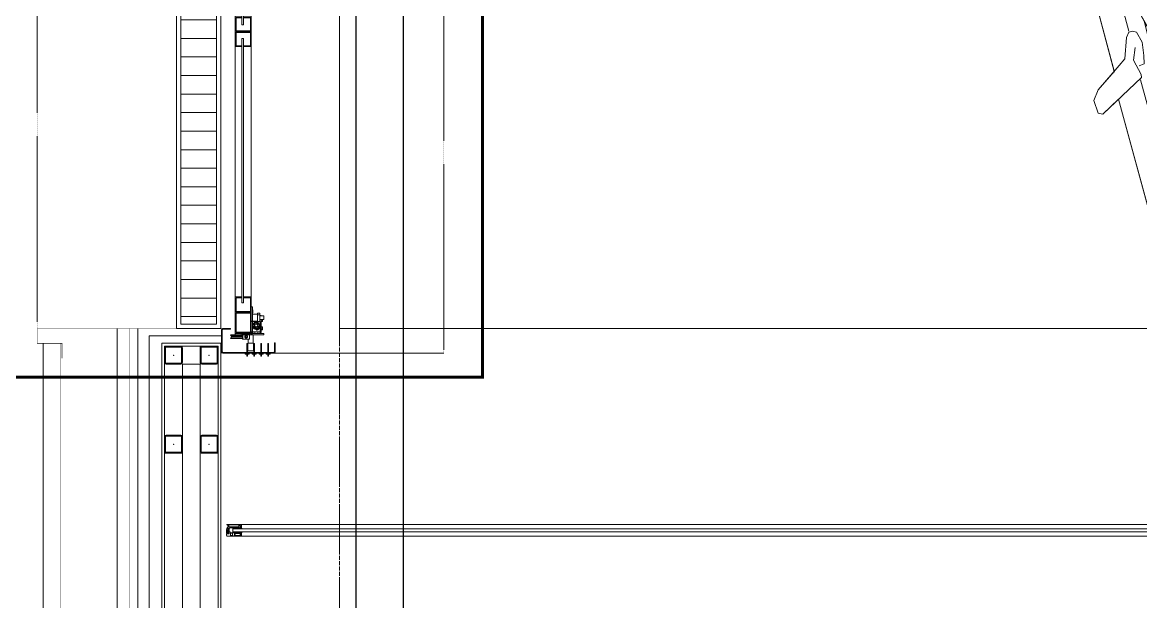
# Model space of a CAD drawing. Extents: x -1439 to 23780, y -1362 to 4476.
# Drawn here: x 1115.5 to 1492.7, y 1333 to 1528.1 of the extents above; entities that cross this region are included whole.
import ezdxf

# ---------------------------------------------------------------- set-up
doc = ezdxf.new("R2010")
doc.units = 0
doc.header["$MEASUREMENT"] = 0
for name, pattern in [('Audi$0$DASHDOT2', [0.5, 0.25, -0.125, 0, -0.125]), ('Audi$0$DOT2', [0.125, 0, -0.125]), ('Audi$0$HIDDEN2', [4.7625, 3.175, -1.5875])]:
    doc.linetypes.add(name, pattern=pattern)
doc.layers.get('0').update_dxf_attribs({"color": 9, "lineweight": 9})
for name, color, linetype, lineweight in [('0 @ 1', 9, 'Continuous', 9), ('Audi$0$04', 8, 'Continuous', 9), ('Audi$0$06D', 8, 'Continuous', 9), ('Audi$0$10', 8, 'Continuous', 9), ('Audi$0$11', 8, 'Continuous', 9), ('Audi$0$15', 8, 'Continuous', 9), ('Audi$0$20', 8, 'Audi$0$DOT2', 9), ('Audi$0$21', 8, 'Continuous', 9), ('Audi$0$24', 8, 'Audi$0$DASHDOT2', 9), ('Audi$0$33', 8, 'Audi$0$BATTING', 9), ('E-KABLO', 7, 'Continuous', 30)]:
    doc.layers.add(name, color=color, linetype=linetype, lineweight=lineweight)
doc.linetypes.add('Audi$0$BATTING', pattern='A,0.0001,-0.1,[134,ltypeshp.shx,S=0.1,R=0,X=-0.1,Y=0],-0.2,[134,ltypeshp.shx,S=0.1,R=180,X=0.1,Y=0],-0.1', length=0.4001)
pattern_1 = [(225, (-604.72494, -2171.82614), (-0.0883883476, 0.0883883476), []), (135, (-604.72494, -2171.82614), (0.0883883476, 0.0883883476), [])]

# ---------------------------------------------------------------- blocks, each defined once
blk = doc.blocks.new('*U525')
h = blk.add_hatch()
h.set_pattern_fill('ANSI31', color=256, scale=50, angle=225, style=0)
h.set_pattern_definition([(270, (4.0005, -4e-14), (6.25, -2e-15), [])])
h.paths.add_polyline_path([(1.5, 13.5), (1.5, 1.5), (398.5, 1.5), (398.5, 13.5)])
for points in [[(0, 15), (0, 0), (400, 0), (400, 15)], [(1.5, 13.5), (1.5, 1.5), (398.5, 1.5), (398.5, 13.5)]]:
    blk.add_lwpolyline(points, close=True)
blk = doc.blocks.new('Audi$0$Group-323-1')
for p, q in [((384783.7403, 69368.5033), (384784.0265, 69368.5095)), ((384784.0265, 69368.5095), (384784.2703, 69368.527)), ((384784.2703, 69368.527), (384784.4021, 69368.5228)), ((384784.4021, 69368.5228), (384784.7363, 69368.4631)), ((384783.5713, 69368.4048), (384783.609, 69368.4878)), ((384783.5745, 69368.4113), (384783.6449, 69368.4667)), ((384783.609, 69368.4878), (384783.6313, 69368.4913)), ((384783.6313, 69368.4913), (384783.6593, 69368.4854)), ((384783.6449, 69368.4667), (384783.663, 69368.4998)), ((384783.663, 69368.4998), (384783.7403, 69368.5033)), ((384783.7049, 69368.5004), (384784.6228, 69368.2891)), ((384783.631, 69368.4558), (384783.7074, 69368.4395)), ((384783.7131, 69368.4511), (384783.7105, 69368.438)), ((384783.7105, 69368.438), (384783.7223, 69368.4231)), ((384783.7219, 69368.4612), (384783.7131, 69368.4511)), ((384783.7613, 69368.4632), (384783.7219, 69368.4612)), ((384783.8035, 69368.4477), (384783.7613, 69368.4632)), ((384783.8016, 69368.4089), (384783.766, 69368.4339)), ((384783.8281, 69368.4354), (384783.8035, 69368.4477)), ((384783.8271, 69368.4179), (384783.8281, 69368.4354)), ((384784.7363, 69368.4631), (384784.715, 69368.4056)), ((384783.7223, 69368.4231), (384783.784, 69368.3851)), ((384783.8561, 69368.4106), (384783.8016, 69368.4089)), ((384783.8654, 69368.406), (384783.8561, 69368.4106)), ((384783.9165, 69368.2343), (384783.8654, 69368.406)), ((384783.871, 69368.4001), (384784.645, 69368.2361)), ((384784.715, 69368.4056), (384784.6751, 69368.3445)), ((384783.8082, 69368.3333), (384783.5708, 69368.3847)), ((384783.784, 69368.3851), (384783.7954, 69368.3578)), ((384783.7954, 69368.3578), (384783.8361, 69368.258)), ((384784.6751, 69368.3445), (384784.6231, 69368.2893)), ((384784.626, 69368.1499), (384783.8955, 69368.3044)), ((384784.6228, 69368.2891), (384784.5969, 69368.2948)), ((384784.6231, 69368.2893), (384784.6514, 69368.2844)), ((384784.6514, 69368.2844), (384784.6458, 69368.2359)), ((384783.8361, 69368.258), (384783.8613, 69368.2275)), ((384783.8613, 69368.2275), (384783.9062, 69368.2214)), ((384783.9062, 69368.2214), (384783.9165, 69368.2343)), ((384784.6458, 69368.2359), (384784.642, 69368.1874)), ((384784.642, 69368.1874), (384784.626, 69368.1499))]:
    blk.add_line(p, q)
blk.add_lwpolyline([(384783.6295, 69368.491), (384783.6556, 69368.4862), (384783.663, 69368.4998), (384784.0265, 69368.5095), (384784.2703, 69368.527), (384784.4021, 69368.5228), (384784.7363, 69368.4631), (384784.715, 69368.4056), (384784.6751, 69368.3445), (384784.6228, 69368.2891), (384784.6514, 69368.2844), (384784.642, 69368.1874), (384784.626, 69368.1499), (384783.8955, 69368.3044), (384783.9165, 69368.2343), (384783.9062, 69368.2214), (384783.8613, 69368.2275), (384783.8361, 69368.258), (384783.8051, 69368.334), (384783.5708, 69368.3847)], close=True)
blk = doc.blocks.new('Audi$0$p-audi_arac')
at = {"layer": 'Audi$0$06D', "lineweight": 0, "flags": 128}
blk.add_lwpolyline([(695.6, 0.8), (-4.4, 0.8), (-4.4, 400.8), (695.6, 400.8)], close=True, dxfattribs=at)
at = {"xscale": 99.99999999999999, "yscale": 99.99999999999999, "zscale": 99.99999999999999, "rotation": 117.1763778173342}
blk.add_blockref('Audi$0$Group-323-1', (23745751.03, -31061967.79), dxfattribs=at)
blk = doc.blocks.new('Audi$0$p-seksiyonel kapı profil')
for p, q in [((-11.28, 7.76), (-11.28, 7.08)), ((-11.28, 7.76), (-11.25, 7.76)), ((-11.25, 7.76), (-10.99, 7.76)), ((-11.25, 7.53), (-11.25, 7.76)), ((-10.99, 7.53), (-10.99, 7.76)), ((-8.92, 7.76), (-8.92, 7.08)), ((-8.92, 7.76), (-8.89, 7.76)), ((-8.89, 7.76), (-8.62, 7.76)), ((-8.89, 7.53), (-8.89, 7.76)), ((-8.62, 7.53), (-8.62, 7.76)), ((-6.56, 7.76), (-6.56, 7.08)), ((-6.56, 7.76), (-6.53, 7.76)), ((-6.53, 7.76), (-6.26, 7.76)), ((-6.53, 7.53), (-6.53, 7.76)), ((-6.26, 7.53), (-6.26, 7.76)), ((-4.19, 7.76), (-4.19, 7.08)), ((-4.19, 7.76), (-4.16, 7.76)), ((-4.16, 7.76), (-3.9, 7.76)), ((-4.16, 7.53), (-4.16, 7.76)), ((-3.9, 7.53), (-3.9, 7.76)), ((-13.26, 6.34), (-13.5, 6.34)), ((-13.5, 3.27), (-13.5, 6.34)), ((-13.5, 6.34), (-13.5, 5.67)), ((-13.5, 6.34), (-13.5, 6.34)), ((-13.5, 5.67), (-13.5, 5.49)), ((-13.5, 5.67), (-13.5, 5.67)), ((-13.5, 5.49), (-13.5, 5.49)), ((-13.26, 3.27), (-13.26, 6.34)), ((-13.02, 6.82), (-13.03, 6.82)), ((-13.02, 6.58), (-13.02, 6.82)), ((-13.02, 6.82), (4.13, 6.82)), ((-13.02, 6.58), (4.13, 6.58)), ((-11.79, 6.84), (-11.79, 7.08)), ((-11.25, 7.08), (-11.79, 7.08)), ((-11.79, 6.84), (-11.28, 6.84)), ((-11.25, 7.53), (-10.99, 7.53)), ((-11.25, 6.82), (-11.25, 7.53)), ((-11.25, 6.58), (-11.25, 3.51)), ((-11.01, 6.58), (-11.01, 3.51)), ((-10.99, 7.53), (-10.99, 6.84)), ((-10.71, 7.08), (-10.99, 7.08)), ((-10.71, 6.84), (-10.99, 6.84)), ((-10.71, 6.84), (-10.71, 7.08)), ((-10.71, 7.08), (-10.48, 7.08)), ((-10.71, 6.84), (-10.48, 6.84)), ((-10.48, 7.08), (-10.48, 6.84)), ((-9.42, 6.84), (-9.42, 7.08)), ((-8.89, 7.08), (-9.42, 7.08)), ((-9.42, 6.84), (-8.92, 6.84)), ((-8.89, 7.53), (-8.62, 7.53)), ((-8.89, 6.82), (-8.89, 7.53)), ((-8.89, 6.58), (-8.89, 3.51)), ((-8.65, 6.58), (-8.65, 3.51)), ((-8.62, 7.53), (-8.62, 6.84)), ((-8.35, 7.08), (-8.62, 7.08)), ((-8.35, 6.84), (-8.62, 6.84)), ((-8.35, 6.84), (-8.35, 7.08)), ((-8.35, 7.08), (-8.12, 7.08)), ((-8.35, 6.84), (-8.12, 6.84)), ((-8.12, 7.08), (-8.12, 6.84)), ((-7.06, 6.84), (-7.06, 7.08)), ((-6.53, 7.08), (-7.06, 7.08)), ((-7.06, 6.84), (-6.56, 6.84)), ((-6.53, 7.53), (-6.26, 7.53)), ((-6.53, 6.82), (-6.53, 7.53)), ((-6.53, 6.58), (-6.53, 3.51)), ((-6.29, 6.58), (-6.29, 3.51)), ((-6.26, 7.53), (-6.26, 6.84)), ((-5.99, 7.08), (-6.26, 7.08)), ((-5.99, 6.84), (-6.26, 6.84)), ((-6.14, 5.99), (-6.14, 3.39)), ((-6.14, 5.99), (-4.25, 5.99)), ((-5.99, 6.84), (-5.99, 7.08)), ((-5.99, 7.08), (-5.76, 7.08)), ((-5.99, 6.84), (-5.76, 6.84)), ((-5.76, 7.08), (-5.76, 6.84)), ((-5.67, 6.04), (-5.72, 5.99)), ((-5.67, 6.04), (-5.53, 6.04)), ((-5.53, 6.04), (-4.73, 6.04)), ((-4.68, 5.99), (-4.73, 6.04)), ((-4.7, 6.84), (-4.7, 7.08)), ((-4.16, 7.08), (-4.7, 7.08)), ((-4.7, 6.84), (-4.19, 6.84)), ((-4.25, 3.39), (-4.25, 5.99)), ((-4.16, 7.53), (-3.9, 7.53)), ((-4.16, 6.82), (-4.16, 7.53)), ((-4.16, 6.58), (-4.16, 3.51)), ((-3.93, 6.58), (-3.93, 3.51)), ((-3.9, 7.53), (-3.9, 6.84)), ((-3.63, 7.08), (-3.9, 7.08)), ((-3.63, 6.84), (-3.9, 6.84)), ((-3.63, 6.84), (-3.63, 7.08)), ((-3.63, 7.08), (-3.39, 7.08)), ((-3.63, 6.84), (-3.39, 6.84)), ((-3.39, 7.08), (-3.39, 6.84)), ((4.13, 6.58), (4.13, 6.82)), ((4.37, 6.34), (4.6, 6.34)), ((4.37, 6.34), (4.37, -1.04)), ((4.6, 6.34), (4.6, -1.04)), ((-13.26, 3.27), (-13.5, 3.27)), ((-11.01, 3.51), (-11.25, 3.51)), ((-9.63, 0.12), (-9.63, 0.59)), ((-9.63, 0.59), (-5.32, 0.59)), ((-9.63, 0.12), (-5.85, 0.12)), ((-8.65, 3.51), (-8.89, 3.51)), ((-6.29, 3.51), (-6.53, 3.51)), ((-6.14, 3.39), (-4.25, 3.39)), ((-6.03, 3.39), (-6.03, 0.6)), ((-6.03, 0.6), (-5.77, 0.6)), ((-5.85, -0.36), (-5.85, 0.12)), ((-5.82, 0.15), (-5.82, -0.36)), ((-5.79, 0.6), (-5.79, 0.59)), ((-5.79, 0.12), (-5.79, 0.15)), ((-5.79, 0.12), (-5.32, 0.12)), ((-5.79, -0.13), (-5.79, 0.12)), ((-5.77, 0.6), (-4.85, 0.6)), ((-5.06, 0), (-5.41, 0)), ((-5.32, 0.12), (-5.32, 0.59)), ((-4.85, 0.59), (-5.32, 0.59)), ((-5.32, 0.12), (-5.32, 0)), ((-5.32, 0.12), (-0.24, 0.12)), ((-4.89, 0), (-5.06, 0)), ((-4.83, 0), (-4.89, 0)), ((-4.85, 2.07), (-4.85, 0.59)), ((-4.85, 2.07), (-2.52, 2.07)), ((-4.85, 0.59), (-3.19, 0.59)), ((-4.85, 0.59), (-4.85, 0.47)), ((-4.85, 0.47), (-3.19, 0.47)), ((-4.84, 0.4), (-4.85, 0.47)), ((-4.84, 0.34), (-4.84, 0.4)), ((-4.83, 0.28), (-4.84, 0.34)), ((-4.83, 0.22), (-4.83, 0.28)), ((-4.82, 0.18), (-4.83, 0.22)), ((-4.81, 0), (-4.83, 0)), ((-4.81, 0.15), (-4.82, 0.18)), ((-4.8, 0.12), (-4.81, 0.15)), ((-4.55, 0), (-4.81, 0)), ((-4.78, 0.12), (-4.8, 0.12)), ((-4.53, 0), (-4.55, 0)), ((-4.47, 0), (-4.53, 0)), ((-3.36, 0), (-4.47, 0)), ((-4.37, 2.07), (-4.37, 3.39)), ((-3.93, 3.51), (-4.16, 3.51)), ((-4.13, 1.38), (-4.15, 1.24)), ((-4.15, 1.24), (-4.13, 1.1)), ((-4.07, 1.51), (-4.13, 1.38)), ((-4.13, 1.1), (-4.07, 0.97)), ((-3.97, 1.61), (-4.07, 1.51)), ((-4.04, 1.38), (-4.07, 1.24)), ((-4.07, 1.24), (-4.04, 1.1)), ((-4.07, 0.97), (-3.97, 0.87)), ((-3.98, 1.51), (-4.04, 1.38)), ((-4.04, 1.1), (-3.98, 0.97)), ((-3.89, 1.61), (-3.98, 1.51)), ((-3.98, 0.97), (-3.89, 0.87)), ((-3.85, 1.68), (-3.97, 1.61)), ((-3.97, 0.87), (-3.85, 0.8)), ((-3.77, 1.68), (-3.89, 1.61)), ((-3.89, 0.87), (-3.77, 0.8)), ((-3.72, 1.71), (-3.85, 1.68)), ((-3.85, 0.8), (-3.72, 0.77)), ((-3.84, 1.65), (-3.63, 1.44)), ((-3.63, 1.04), (-3.83, 0.83)), ((-3.64, 1.71), (-3.77, 1.68)), ((-3.77, 0.8), (-3.64, 0.77)), ((-3.58, 1.7), (-3.72, 1.71)), ((-3.72, 0.77), (-3.58, 0.78)), ((-3.26, 1.44), (-3.63, 1.44)), ((-3.26, 1.04), (-3.63, 1.04)), ((-3.45, 1.65), (-3.58, 1.7)), ((-3.58, 0.78), (-3.45, 0.83)), ((-3.22, 1.24), (-3.55, 1.24)), ((-3.34, 1.56), (-3.45, 1.65)), ((-3.45, 0.83), (-3.34, 0.92)), ((-3.23, 0), (-3.36, 0)), ((-3.26, 1.45), (-3.34, 1.56)), ((-3.34, 0.92), (-3.26, 1.04)), ((-3.22, 1.31), (-3.26, 1.45)), ((-3.26, 1.04), (-3.22, 1.17)), ((-3.13, 0), (-3.23, 0)), ((-3.22, 1.17), (-3.22, 1.31)), ((-3.19, 0.59), (-2.52, 0.59)), ((-3.19, 0.59), (-3.19, 0.47)), ((-3.19, 0.47), (-3.16, 0.41)), ((-3.16, 0.41), (-3.07, 0.35)), ((-2.71, 0), (-3.13, 0)), ((-3.07, 0.35), (-2.93, 0.3)), ((-2.93, 0.3), (-2.74, 0.25)), ((-2.74, 0.25), (-2.5, 0.21)), ((-2.29, 0), (-2.71, 0)), ((-2.52, 2.07), (-2.52, 0.59)), ((-2.52, 2.07), (-2.44, 2.07)), ((-2.52, 0.59), (-2.5, 0.59)), ((-2.44, 0.59), (-2.5, 0.59)), ((-2.5, 0.59), (-2.5, 0.21)), ((-2.5, 0.21), (-2.49, 0.17)), ((-2.49, 0.17), (-2.48, 0.14)), ((-2.48, 0.14), (-2.46, 0.12)), ((-2.46, 0.12), (-2.45, 0.12)), ((-2.44, 2.07), (-2.44, 0.59)), ((1.61, 1.83), (-2.44, 1.83)), ((1.62, 1.8), (-2.44, 1.8)), ((1.27, 1.44), (-2.44, 1.44)), ((1.18, 1.24), (-2.44, 1.24)), ((1.26, 1.04), (-2.44, 1.04)), ((1.62, 0.68), (-2.44, 0.68)), ((1.61, 0.65), (-2.44, 0.65)), ((-2.44, 0.59), (-2.44, 0.12)), ((-2.01, 0.59), (-2.44, 0.59)), ((-2.19, 0), (-2.29, 0)), ((-2.06, 0), (-2.19, 0)), ((-1.64, 0), (-2.06, 0)), ((-2.01, 0.59), (-2.01, 0.12)), ((-2.01, 0.59), (0, 0.59)), ((-1.69, 0.65), (-1.74, 0.59)), ((-1.53, 0), (-1.64, 0)), ((-0.95, 0), (-1.53, 0)), ((-0.89, 0), (-0.95, 0)), ((-0.87, 0), (-0.89, 0)), ((-0.6, 0), (-0.87, 0)), ((-0.62, 0.59), (-0.68, 0.65)), ((-0.58, 0), (-0.6, 0)), ((-0.52, 0), (-0.58, 0)), ((-0.36, 0), (-0.52, 0)), ((0, 0), (-0.36, 0)), ((-0.24, 0.12), (-0.24, 0)), ((-0.24, 0.12), (0, 0.12)), ((0, 0.12), (0, 0.59)), ((0, 0), (0, 0)), ((1.62, 0.68), (1.26, 1.04)), ((1.27, 1.44), (1.62, 1.8)), ((-9.19, -1.11), (-9.22, -1.11)), ((-9.22, -1.18), (-9.22, -1.11)), ((-9.22, -1.18), (-9.19, -1.12)), ((-9.22, -1.2), (-9.22, -1.18)), ((-9.19, -1.41), (-9.22, -1.2)), ((-9.22, -1.65), (-9.22, -1.2)), ((-9.22, -1.65), (-9.19, -1.42)), ((-9.22, -1.68), (-9.22, -1.65)), ((-9.19, -1.88), (-9.22, -1.68)), ((-9.22, -2.05), (-9.22, -1.68)), ((-9.22, -2.05), (-9.19, -1.88)), ((-9.2, -2.05), (-9.22, -2.06)), ((-9.22, -2.06), (-9.22, -2.05)), ((-9.19, -1.07), (-9.19, -1.12)), ((-9.19, -1.07), (-8.74, -1.07)), ((-9.19, -1.12), (-9.19, -1.11)), ((-9.19, -1.12), (-9.19, -1.16)), ((-9.19, -1.16), (-9.19, -1.42)), ((-9.19, -1.16), (-8.74, -1.16)), ((-9.19, -1.42), (-9.19, -1.41)), ((-9.19, -1.42), (-9.19, -1.67)), ((-9.19, -1.67), (-8.74, -1.67)), ((-9.19, -1.67), (-9.19, -1.88)), ((-9.19, -2.09), (-9.19, -1.88)), ((-9.19, -1.88), (-9.19, -1.88)), ((-9.19, -2.09), (-8.74, -2.09)), ((-8.74, -0.14), (-8.27, -0.14)), ((-8.74, -2.18), (-8.74, -0.14)), ((-8.74, -4.56), (-8.74, -2.18)), ((-8.74, -2.18), (-8.39, -2.18)), ((-8.39, -0.36), (-5.79, -0.36)), ((-8.39, -0.36), (-8.39, -0.4)), ((-8.39, -3.93), (-8.39, -0.4)), ((-8.39, -0.4), (-5.79, -0.4)), ((-8.28, -1.86), (-8.31, -2.07)), ((-8.31, -2.07), (-8.31, -2.16)), ((-8.28, -2.14), (-8.31, -2.35)), ((-8.31, -2.35), (-8.31, -2.56)), ((-8.31, -2.56), (-8.29, -2.67)), ((-8.21, -1.66), (-8.28, -1.86)), ((-8.21, -1.94), (-8.28, -2.14)), ((-8.28, -2.72), (-8.28, -2.71)), ((-8.22, -2.92), (-8.28, -2.72)), ((-8.27, -0.36), (-8.27, -0.14)), ((-8.13, -2.35), (-8.24, -2.6)), ((-8.24, -2.67), (-8.13, -2.41)), ((-8.24, -2.67), (-8.24, -2.6)), ((-8.16, -2.79), (-8.24, -2.67)), ((-8, -3.26), (-8.22, -2.92)), ((-8.1, -1.47), (-8.21, -1.66)), ((-8.1, -1.75), (-8.21, -1.94)), ((-8.21, -2.45), (-8.19, -2.24)), ((-8.21, -2.48), (-8.19, -2.27)), ((-8.21, -2.45), (-8.21, -2.48)), ((-8.19, -2.24), (-8.13, -2.03)), ((-8.19, -2.27), (-8.13, -2.06)), ((-8.13, -2.91), (-8.17, -2.77)), ((-7.91, -3.15), (-8.16, -2.79)), ((-8.13, -2.03), (-8.02, -1.83)), ((-8.13, -2.06), (-8.02, -1.86)), ((-8.02, -2.1), (-8.13, -2.35)), ((-8.13, -2.41), (-8, -2.15)), ((-8.02, -3.11), (-8.13, -2.91)), ((-7.96, -1.31), (-8.1, -1.47)), ((-7.96, -1.59), (-8.1, -1.75)), ((-8.09, -2.53), (-8.08, -2.4)), ((-8.09, -2.66), (-8.09, -2.53)), ((-8.07, -2.79), (-8.09, -2.66)), ((-8.08, -2.4), (-8.05, -2.27)), ((-8.03, -2.91), (-8.07, -2.79)), ((-8.05, -2.27), (-8, -2.15)), ((-7.98, -3.03), (-8.03, -2.91)), ((-8.02, -1.83), (-7.88, -1.66)), ((-8.02, -1.86), (-7.88, -1.69)), ((-8, -2.07), (-8.02, -2.1)), ((-7.88, -3.27), (-8.02, -3.11)), ((-7.88, -1.8), (-8, -2.07)), ((-8, -2.15), (-7.94, -2.03)), ((-8, -2.15), (-7.99, -2.11)), ((-7.68, -3.51), (-8, -3.26)), ((-7.99, -2.11), (-7.87, -1.87)), ((-7.91, -3.15), (-7.98, -3.03)), ((-7.8, -1.17), (-7.96, -1.31)), ((-7.8, -1.45), (-7.96, -1.59)), ((-7.94, -2.03), (-7.86, -1.93)), ((-7.83, -3.25), (-7.91, -3.15)), ((-7.82, -3.27), (-7.91, -3.15)), ((-7.76, -1.55), (-7.88, -1.8)), ((-7.88, -1.66), (-7.78, -1.57)), ((-7.88, -1.69), (-7.81, -1.63)), ((-7.77, -3.38), (-7.88, -3.27)), ((-7.87, -1.87), (-7.76, -1.62)), ((-7.86, -1.93), (-7.77, -1.83)), ((-7.73, -3.34), (-7.83, -3.25)), ((-7.57, -3.61), (-7.82, -3.27)), ((-7.62, -1.06), (-7.8, -1.17)), ((-7.62, -1.34), (-7.8, -1.45)), ((-7.77, -1.83), (-7.67, -1.75)), ((-7.49, -1.52), (-7.76, -1.55)), ((-7.76, -1.62), (-7.76, -1.55)), ((-7.76, -1.62), (-7.48, -1.6)), ((-7.74, -1.54), (-7.71, -1.52)), ((-7.62, -3.41), (-7.73, -3.34)), ((-7.71, -1.52), (-7.52, -1.42)), ((-7.68, -2.57), (-7.66, -2.41)), ((-7.67, -2.53), (-7.68, -2.49)), ((-7.67, -2.6), (-7.68, -2.52)), ((-7.66, -2.64), (-7.68, -2.52)), ((-7.66, -2.73), (-7.68, -2.57)), ((-7.63, -3.53), (-7.68, -3.51)), ((-7.67, -1.53), (-7.52, -1.45)), ((-7.67, -1.75), (-7.56, -1.68)), ((-7.62, -2.68), (-7.67, -2.53)), ((-7.62, -2.75), (-7.67, -2.6)), ((-7.66, -2.41), (-7.6, -2.26)), ((-7.59, -2.79), (-7.66, -2.64)), ((-7.59, -2.87), (-7.66, -2.73)), ((-7.42, -0.99), (-7.62, -1.06)), ((-7.42, -1.27), (-7.62, -1.34)), ((-7.62, -2.67), (-7.55, -2.73)), ((-7.52, -2.82), (-7.62, -2.68)), ((-7.52, -2.88), (-7.62, -2.75)), ((-7.51, -3.48), (-7.62, -3.41)), ((-7.6, -2.26), (-7.49, -2.14)), ((-7.59, -0.1), (-7.59, -0.36)), ((-7.59, -2.26), (-7.59, -2.53)), ((-7.54, -2.32), (-7.59, -2.46)), ((-7.59, -2.46), (-7.59, -2.61)), ((-7.59, -2.53), (-7.59, -2.7)), ((-7.59, -2.61), (-7.54, -2.75)), ((-7.49, -2.91), (-7.59, -2.79)), ((-7.49, -3), (-7.59, -2.87)), ((-7.57, -2.76), (-7.53, -2.79)), ((-7.3, -3.59), (-7.57, -3.61)), ((-7.56, -1.68), (-7.44, -1.63)), ((-7.46, -2.19), (-7.54, -2.32)), ((-7.54, -2.75), (-7.46, -2.87)), ((-7.53, -2.79), (-7.52, -2.8)), ((-7.52, -1.42), (-7.31, -1.36)), ((-7.52, -1.45), (-7.31, -1.39)), ((-7.45, -2.89), (-7.52, -2.82)), ((-7.4, -2.98), (-7.52, -2.88)), ((-7.38, -3.52), (-7.51, -3.48)), ((-7.22, -1.49), (-7.49, -1.52)), ((-7.49, -2.14), (-7.36, -2.04)), ((-7.36, -3.01), (-7.49, -2.91)), ((-7.36, -3.09), (-7.49, -3)), ((-7.48, -1.6), (-7.18, -1.57)), ((-7.34, -2.1), (-7.46, -2.19)), ((-7.46, -2.87), (-7.34, -2.97)), ((-7.44, -1.63), (-7.31, -1.59)), ((-7.29, -3.65), (-7.43, -3.6)), ((-7.21, -0.95), (-7.42, -0.99)), ((-7.21, -1.23), (-7.42, -1.27)), ((-7.25, -3.05), (-7.4, -2.98)), ((-7.26, -3.55), (-7.38, -3.52)), ((-7.36, -2.04), (-7.21, -1.99)), ((-7.21, -3.06), (-7.36, -3.01)), ((-7.21, -3.14), (-7.36, -3.09)), ((-7.2, -2.05), (-7.34, -2.1)), ((-7.34, -2.97), (-7.2, -3.02)), ((-7.31, -1.36), (-7.09, -1.33)), ((-7.31, -1.39), (-7.09, -1.37)), ((-7.31, -1.59), (-7.18, -1.57)), ((-7.04, -3.57), (-7.3, -3.59)), ((-6.88, -3.64), (-7.29, -3.65)), ((-7.13, -3.57), (-7.26, -3.55)), ((-7.09, -3.07), (-7.25, -3.05)), ((-7.09, -3.6), (-7.24, -3.59)), ((-7.18, -1.49), (-7.22, -1.49)), ((-7.13, -0.95), (-7.21, -0.95)), ((-6.99, -1.23), (-7.21, -1.23)), ((-7.21, -1.99), (-7.05, -1.98)), ((-7.05, -3.07), (-7.21, -3.06)), ((-7.05, -3.15), (-7.21, -3.14)), ((-7.05, -2.03), (-7.2, -2.05)), ((-7.2, -3.02), (-7.05, -3.03)), ((-6.89, -1.46), (-7.18, -1.49)), ((-7.18, -1.57), (-7.14, -1.57)), ((-7.18, -1.57), (-7.05, -1.57)), ((-7.14, -1.57), (-6.87, -1.54)), ((-7, -3.56), (-7.13, -3.57)), ((-7.09, -0.96), (-7.09, -0.94)), ((-7.09, -1.33), (-6.87, -1.36)), ((-7.09, -1.37), (-6.87, -1.39)), ((-6.93, -3.05), (-7.09, -3.07)), ((-6.87, -3.58), (-7.09, -3.6)), ((-7.05, -1.57), (-6.92, -1.58)), ((-7.05, -1.98), (-6.89, -2.01)), ((-6.91, -2.07), (-7.05, -2.03)), ((-7.05, -3.03), (-6.91, -3)), ((-6.89, -3.04), (-7.05, -3.07)), ((-6.89, -3.12), (-7.05, -3.15)), ((-7, -3.56), (-7.04, -3.57)), ((-6.7, -3.53), (-7, -3.56)), ((-6.87, -3.54), (-7, -3.56)), ((-6.78, -1.26), (-6.99, -1.23)), ((-6.79, -2.99), (-6.93, -3.05)), ((-6.92, -1.58), (-6.79, -1.61)), ((-6.78, -2.14), (-6.91, -2.07)), ((-6.91, -3), (-6.78, -2.92)), ((-6.61, -1.44), (-6.89, -1.46)), ((-6.89, -2.01), (-6.75, -2.08)), ((-6.75, -2.96), (-6.89, -3.04)), ((-6.75, -3.05), (-6.89, -3.12)), ((-6.51, -3.51), (-6.88, -3.64)), ((-6.87, -1.36), (-6.66, -1.42)), ((-6.87, -1.39), (-6.71, -1.43)), ((-6.87, -1.54), (-6.61, -1.51)), ((-6.74, -3.5), (-6.87, -3.54)), ((-6.72, -3.54), (-6.87, -3.58)), ((-6.79, -1.61), (-6.67, -1.66)), ((-6.66, -2.89), (-6.79, -2.99)), ((-6.58, -1.33), (-6.78, -1.26)), ((-6.67, -2.25), (-6.78, -2.14)), ((-6.78, -2.92), (-6.67, -2.82)), ((-6.75, -2.08), (-6.63, -2.19)), ((-6.63, -2.85), (-6.75, -2.96)), ((-6.63, -2.94), (-6.75, -3.05)), ((-6.62, -3.45), (-6.74, -3.5)), ((-6.66, -2.82), (-6.73, -2.89)), ((-6.42, -3.5), (-6.7, -3.53)), ((-6.67, -1.66), (-6.56, -1.72)), ((-6.61, -2.39), (-6.67, -2.25)), ((-6.67, -2.82), (-6.61, -2.68)), ((-6.66, -1.42), (-6.64, -1.43)), ((-6.57, -2.69), (-6.66, -2.82)), ((-6.66, -2.8), (-6.61, -2.76)), ((-6.57, -2.76), (-6.66, -2.89)), ((-6.63, -2.19), (-6.55, -2.33)), ((-6.63, -2.73), (-6.56, -2.67)), ((-6.55, -2.72), (-6.63, -2.85)), ((-6.55, -2.8), (-6.63, -2.94)), ((-6.51, -3.38), (-6.62, -3.45)), ((-6.61, -1.51), (-6.61, -1.44)), ((-6.52, -1.56), (-6.61, -1.44)), ((-6.61, -1.51), (-6.52, -1.63)), ((-6.59, -2.53), (-6.61, -2.39)), ((-6.61, -2.68), (-6.59, -2.53)), ((-6.59, -0.36), (-6.59, -0.1)), ((-6.59, -2.53), (-6.59, -2.26)), ((-6.59, -2.7), (-6.59, -2.53)), ((-6.39, -1.44), (-6.58, -1.33)), ((-6.58, -1.45), (-6.47, -1.52)), ((-6.51, -2.54), (-6.57, -2.69)), ((-6.51, -2.61), (-6.57, -2.76)), ((-6.56, -1.72), (-6.45, -1.8)), ((-6.55, -1.5), (-6.47, -1.55)), ((-6.55, -2.33), (-6.5, -2.48)), ((-6.5, -2.56), (-6.55, -2.72)), ((-6.5, -2.64), (-6.55, -2.8)), ((-6.27, -1.9), (-6.52, -1.56)), ((-6.52, -1.63), (-6.27, -1.99)), ((-6.5, -2.49), (-6.51, -2.54)), ((-6.5, -2.52), (-6.51, -2.61)), ((-6.41, -3.3), (-6.51, -3.38)), ((-6.5, -2.48), (-6.5, -2.64)), ((-6.5, -2.52), (-6.5, -2.56)), ((-6.47, -1.52), (-6.3, -1.66)), ((-6.47, -1.55), (-6.3, -1.69)), ((-6.45, -1.8), (-6.35, -1.89)), ((-6.31, -3.26), (-6.42, -3.5)), ((-6.32, -3.2), (-6.41, -3.3)), ((-6.23, -1.57), (-6.39, -1.44)), ((-6.18, -3.25), (-6.37, -3.41)), ((-6.35, -1.89), (-6.27, -1.99)), ((-6.24, -3.1), (-6.32, -3.2)), ((-6.19, -3.02), (-6.31, -3.26)), ((-6.3, -1.66), (-6.16, -1.83)), ((-6.3, -1.69), (-6.16, -1.86)), ((-6.16, -3.1), (-6.29, -3.27)), ((-6.18, -2.03), (-6.27, -1.9)), ((-6.27, -1.99), (-6.18, -2.11)), ((-6.27, -1.99), (-6.2, -2.1)), ((-6.18, -2.98), (-6.24, -3.1)), ((-6.09, -1.74), (-6.23, -1.57)), ((-6.2, -2.1), (-6.15, -2.22)), ((-6.18, -2.98), (-6.19, -3.02)), ((-5.94, -2.38), (-6.18, -2.03)), ((-6.18, -2.11), (-5.94, -2.45)), ((-6.05, -2.71), (-6.18, -2.98)), ((-6.13, -2.86), (-6.18, -2.98)), ((-6.17, -3.24), (-6.08, -3.13)), ((-6.16, -1.83), (-6.05, -2.02)), ((-6.16, -1.86), (-6.05, -2.05)), ((-6.05, -2.91), (-6.16, -3.1)), ((-6.15, -2.22), (-6.11, -2.34)), ((-6.1, -2.73), (-6.13, -2.86)), ((-6.11, -2.34), (-6.09, -2.47)), ((-6.09, -2.6), (-6.1, -2.73)), ((-5.98, -1.92), (-6.09, -1.74)), ((-6.09, -2.47), (-6.09, -2.6)), ((-6.08, -3.13), (-5.97, -2.95)), ((-6.05, -2.02), (-5.99, -2.23)), ((-6.05, -2.05), (-5.99, -2.26)), ((-5.94, -2.45), (-6.05, -2.71)), ((-5.99, -2.7), (-6.05, -2.91)), ((-5.99, -2.23), (-5.98, -2.29)), ((-5.99, -2.26), (-5.98, -2.29)), ((-5.97, -2.55), (-5.99, -2.7)), ((-5.91, -2.12), (-5.98, -1.92)), ((-5.97, -2.95), (-5.9, -2.74)), ((-5.94, -2.45), (-5.94, -2.38)), ((-5.92, -0.36), (-5.92, -0.09)), ((-5.87, -2.33), (-5.91, -2.12)), ((-5.85, -0.07), (-5.9, -0.07)), ((-5.9, -0.07), (-5.9, -0.36)), ((-5.9, -2.74), (-5.87, -2.53)), ((-5.86, -2.44), (-5.87, -2.33)), ((-5.87, -2.53), (-5.86, -2.44)), ((-5.79, -0.29), (-5.79, -0.13)), ((-5.79, -0.13), (-5.41, -0.13)), ((-5.79, -0.13), (-5.79, -0.16)), ((-5.79, -0.31), (-5.41, -0.31)), ((-5.79, -0.32), (-5.79, -0.36)), ((-5.79, -0.36), (-5.79, -0.4)), ((-5.79, -0.36), (-5.41, -0.36)), ((-5.79, -3.93), (-5.79, -0.4)), ((-5.7, -0.4), (-5.79, -0.4)), ((-5.61, -0.39), (-5.7, -0.4)), ((-5.53, -0.39), (-5.61, -0.39)), ((-5.46, -0.38), (-5.53, -0.39)), ((-5.41, -0.38), (-5.46, -0.38)), ((1.59, -1.51), (1.59, -1.27)), ((4.13, -1.27), (1.59, -1.27)), ((4.13, -1.51), (1.59, -1.51)), ((4.13, -1.27), (4.13, -1.51)), ((4.37, -1.04), (4.6, -1.04)), ((-8.27, -4.56), (-9.69, -4.56)), ((-9.69, -5.74), (-9.69, -4.56)), ((-9.69, -5.74), (-8.27, -5.74)), ((-9.19, -4), (-9.22, -3.94)), ((-9.22, -4.12), (-9.22, -3.94)), ((-9.22, -4.12), (-9.19, -4)), ((-9.22, -4.14), (-9.22, -4.12)), ((-9.19, -4.37), (-9.22, -4.14)), ((-9.22, -4.56), (-9.22, -4.14)), ((-9.21, -4.56), (-9.19, -4.37)), ((-9.19, -3.9), (-9.19, -4)), ((-9.19, -3.9), (-8.74, -3.9)), ((-9.19, -4), (-9.19, -4.1)), ((-9.19, -4), (-9.19, -4)), ((-9.19, -4.1), (-9.19, -4.37)), ((-9.19, -4.1), (-8.74, -4.1)), ((-9.19, -4.37), (-9.19, -4.56)), ((-9.19, -4.37), (-9.19, -4.37)), ((-8.74, -5.88), (-8.74, -5.74)), ((-8.74, -5.88), (-8.27, -5.88)), ((-8.39, -3.93), (-5.79, -3.93)), ((-8.27, -3.93), (-8.27, -6.14)), ((-7.56, -6.14), (-8.27, -6.14)), ((-8.27, -6.14), (-8.27, -6.63)), ((-7.56, -6.63), (-8.27, -6.63)), ((-7.56, -3.93), (-7.56, -6.14)), ((-5.79, -3.97), (-7.56, -3.97)), ((-7.56, -6.14), (-7.56, -6.63)), ((-7.56, -6.33), (-5.79, -6.33)), ((-5.92, -7.82), (-5.92, -6.82)), ((-5.85, -6.81), (-5.9, -6.81)), ((-5.9, -6.81), (-5.9, -7.84)), ((-5.85, -8.04), (-5.85, -6.61)), ((-5.82, -6.58), (-5.82, -8.07)), ((-5.79, -3.93), (-5.7, -3.93)), ((-5.79, -3.93), (-5.79, -4.01)), ((-5.79, -8.86), (-5.79, -4.01)), ((-5.79, -4.01), (-5.41, -4.01)), ((-5.7, -3.93), (-5.61, -3.92)), ((-5.61, -3.92), (-5.53, -3.92)), ((-5.53, -3.92), (-5.46, -3.91)), ((-5.46, -3.91), (-5.41, -3.91)), ((-5.9, -7.84), (-5.85, -7.84)), ((-5.79, -8.86), (-5.41, -8.86))]:
    blk.add_line(p, q)
for centre, radius, start, end in [((-13.02, 6.34), 0.473, 90, 180), ((-13.03, 6.34), 0.473, 90, 180), ((-13.02, 6.34), 0.236, 90, 180), ((-11.28, 6.81), 0.0295, 11.537, 90), ((-10.99, 6.81), 0.0295, 90, 168.463), ((-8.92, 6.81), 0.0295, 11.537, 90), ((-8.62, 6.81), 0.0295, 90, 168.463), ((-6.56, 6.81), 0.0295, 11.537, 90), ((-6.26, 6.81), 0.0295, 90, 168.463), ((-4.19, 6.81), 0.0295, 11.537, 90), ((-3.9, 6.81), 0.0295, 90, 168.463), ((4.13, 6.34), 0.473, 0, 90), ((4.13, 6.34), 0.236, 0, 90), ((-7.09, -0.1), 0.502, 153.6489, 180), ((-7.09, -0.1), 0.502, 0, 26.3511), ((-5.82, 0.12), 0.0295, 90, 180), ((-5.32, 0.12), 0.472, 90, 180), ((-3.84, 1.24), 0.295, 0.8144, 45), ((-3.84, 1.24), 0.295, 315.6236, 359.6289), ((1.47, 1.24), 0.295, 135, 179.1856), ((1.47, 1.24), 0.295, 180.3711, 224.3764), ((-5.9, -0.09), 0.0177, 90, 180), ((4.13, -1.04), 0.473, 270, 0), ((4.13, -1.04), 0.236, 270, 0), ((-5.9, -6.82), 0.0177, 90, 180), ((-5.82, -6.61), 0.0295, 90, 180), ((-5.9, -7.82), 0.0177, 180, 270), ((-5.82, -8.04), 0.0295, 180, 270)]:
    blk.add_arc(centre, radius, start, end)
blk = doc.blocks.new('Audi$0$p-seksiyonel-5851')
at = {"layer": 'Audi$0$06D'}
for points in [[(-13.45, 2.7), (-297.66, 2.7)], [(-13.35, -2.7), (-297.66, -2.7)]]:
    blk.add_lwpolyline(points, dxfattribs=at)
at = {"layer": 'Audi$0$10'}
for points in [[(-309.86, -2.7), (-309.86, 2.7), (-302.86, 2.7), (-302.86, -2.7), (-309.86, -2.7)], [(-297.66, -0.05), (-297.66, -2.7), (-302.86, -2.7), (-302.86, 2.7), (-297.66, 2.7), (-297.66, 0.45)], [(-297.96, -0.05), (-297.96, -2.4), (-302.56, -2.4), (-302.56, 2.4), (-297.96, 2.4), (-297.96, 0.45)], [(-213.35, -0.05), (-213.35, -2.7), (-208.35, -2.7), (-208.35, 2.7), (-213.35, 2.7), (-213.35, 0.45)], [(-213.05, -0.05), (-213.05, -2.4), (-208.65, -2.4), (-208.65, 2.4), (-213.05, 2.4), (-213.05, 0.45)], [(-203.35, -0.05), (-203.35, -2.7), (-208.35, -2.7), (-208.35, 2.7), (-203.35, 2.7), (-203.35, 0.45)], [(-203.65, -0.05), (-203.65, -2.4), (-208.05, -2.4), (-208.05, 2.4), (-203.65, 2.4), (-203.65, 0.45)]]:
    blk.add_lwpolyline(points, dxfattribs=at)
blk.add_lwpolyline([(-309.56, -2.4), (-309.56, 2.4), (-303.16, 2.4), (-303.16, -2.4)], close=True, dxfattribs=at)
at = {"layer": 'Audi$0$15'}
for points in [[(-210.65, 0.45), (-299.64, 0.45), (-299.64, -0.05), (-210.65, -0.05), (-210.65, 0.45)], [(-206.05, 0.45), (-206.05, -0.05), (-110.65, -0.05), (-110.65, 0.45)], [(-110.65, 0.45), (-206.05, 0.45)]]:
    blk.add_lwpolyline(points, dxfattribs=at)
at = {"layer": 'Audi$0$20'}
blk.add_lwpolyline([(-316.7, -1.22), (-316.7, -67.69), (99.99, -67.69), (99.99, -1.22)], dxfattribs=at)
at = {"layer": 'Audi$0$10', "rotation": 90}
blk.add_blockref('Audi$0$p-seksiyonel kapı profil', (-309.86, 2.71), dxfattribs=at)
blk = doc.blocks.new('Audi$0$P-AKS_AUDI')
at = {"layer": 'Audi$0$24'}
blk.add_lwpolyline([(-3500, -2590), (-3500, 1250)], dxfattribs=at)
blk = doc.blocks.new('Audi$0$prf-60x60')
for points in [[(-2.5, -6), (2.5, -6, 0.414214), (3, -5.5), (3, -0.5, 0.414214), (2.5, 0), (-2.5, 0, 0.414214), (-3, -0.5), (-3, -5.5, 0.414214)], [(-2.5, -5.7), (2.5, -5.7, 0.414214), (2.7, -5.5), (2.7, -0.5, 0.414214), (2.5, -0.3), (-2.5, -0.3, 0.414214), (-2.7, -0.5), (-2.7, -5.5, 0.414214)]]:
    blk.add_lwpolyline(points, format="xyb", close=True)
at = {"color": 252}
blk.add_point((0, -3), dxfattribs=at)
blk = doc.blocks.new('Audi$0$p-strahle-alüminyumdoğramaprofili')
at = {"layer": 'Audi$0$10'}
h = blk.add_hatch(dxfattribs=at)
h.set_pattern_fill('NET', color=256, angle=315, style=0)
h.set_pattern_definition(pattern_1)
h.paths.add_polyline_path([(-4.62, 2.65), (-4.68, 2.65), (-4.72, 2.75), (-4.72, 2.8), (-4.69, 2.8), (-4.69, 2.92), (-4.98, 2.92), (-4.98, 2.8), (-4.95, 2.8), (-4.99, 2.65), (-5.08, 2.66), (-5.25, 2.28), (-5.14, 2.28), (-5.14, 2.33), (-4.98, 2.52, 0.2599), (-4.9, 2.28), (-4.66, 2.28, 0.382682)])
h.paths.add_polyline_path([(-4.86, 2.52), (-4.67, 2.52, -2.16717)], flags=16)
h = blk.add_hatch(dxfattribs=at)
h.set_pattern_fill('NET', color=256, angle=315, style=0)
h.set_pattern_definition(pattern_1)
h.paths.add_polyline_path([(-4.62, 0.88), (-4.68, 0.88), (-4.72, 0.77), (-4.72, 0.73), (-4.69, 0.73), (-4.69, 0.6), (-4.98, 0.6), (-4.98, 0.73), (-4.95, 0.73), (-4.99, 0.88), (-5.08, 0.87), (-5.25, 1.24), (-5.14, 1.24), (-5.14, 1.2), (-4.98, 1.01, -0.2599), (-4.9, 1.24), (-4.66, 1.24, -0.382682)])
h.paths.add_polyline_path([(-4.86, 1), (-4.67, 1, 2.16717)], flags=16)
h = blk.add_hatch(dxfattribs=at)
h.set_pattern_fill('NET', color=256, angle=315, style=0)
h.set_pattern_definition([(225, (-608.45214, -2173.53612), (-0.0883883476, 0.0883883476), []), (135, (-608.45214, -2173.53612), (0.0883883476, 0.0883883476), [])])
h.paths.add_polyline_path([(-3.45, 2.28), (-3.45, 2.57), (-4.49, 2.57), (-4.49, 2.28)])
h = blk.add_hatch(dxfattribs=at)
h.set_pattern_fill('NET', color=256, angle=315, style=0)
h.set_pattern_definition([(225, (-608.45214, -2180.04526), (-0.0883883476, 0.0883883476), []), (135, (-608.45214, -2180.04526), (0.0883883476, 0.0883883476), [])])
h.paths.add_polyline_path([(-3.45, 0.93), (-3.45, 1.24), (-4.49, 1.24), (-4.49, 0.93)])
h = blk.add_hatch(dxfattribs=at)
h.set_pattern_fill('NET', color=256, angle=315, style=0)
h.set_pattern_definition([(225, (-629.50454, -2177.58922), (-0.0883883476, 0.0883883476), []), (135, (-629.50454, -2177.58922), (0.0883883476, 0.0883883476), [])])
h.paths.add_polyline_path([(0, 0.68), (0, 1.75), (-0.18, 1.75), (-0.18, 0.68)])
for points in [[(-5.08, 2.66), (-5.25, 2.28)], [(-5.09, 0.88), (-5.25, 1.24)], [(-4.98, 2.52), (-5.14, 2.33), (-5.14, 2.28)], [(-4.98, 1.01), (-5.14, 1.2), (-5.14, 1.24)], [(-4.92, 3.6), (-4.92, 3.16), (-4.61, 3.16), (-4.61, 2.87), (-4.52, 2.87), (-4.62, 2.65), (-4.68, 2.65), (-4.72, 2.75), (-4.72, 2.8), (-4.69, 2.8), (-4.69, 3.05), (-4.98, 3.05), (-4.98, 2.8), (-4.95, 2.8), (-4.99, 2.65), (-5.08, 2.66), (-5.07, 3.76), (-0.11, 3.76)], [(-4.69, 2.92), (-4.98, 2.92)], [(-4.71, 0.6), (-4.98, 0.6)], [(-2.83, 0.2), (-2.67, 0.2), (-2.67, -0.04), (-4.87, -0.04), (-4.87, 0.19), (-4.57, 0.19), (-4.57, 0.73), (-2.67, 0.73)], [(-4.52, 2.87), (-4.49, 2.87), (-4.49, 2.26)], [(-4.49, 0.93), (-4.49, 0.93), (-4.49, 1.26)], [(-3.45, 2.26), (-3.45, 2.57)], [(-3.45, 1.26), (-3.45, 0.93)], [(-2.08, 0.93), (-2.08, 2.57)], [(-0.18, 0.68), (0, 0.68), (0, 1.75)], [(-0.18, 1.75), (0, 1.75)]]:
    blk.add_lwpolyline(points, dxfattribs=at)
for points in [[(-0.18, 2.74), (-0.18, 2.21), (0, 2.21), (0, 2.08), (-0.18, 2.08), (-0.18, 0.43), (0, 0.43), (0, 0), (-0.12, 0), (-0.12, -0.24), (-5.09, -0.24), (-5.09, 0.88), (-4.98, 0.88), (-4.94, 0.7), (-4.99, 0.7), (-4.99, 0.33), (-4.71, 0.33), (-4.71, 0.88), (-4.56, 0.88), (-4.52, 0.93), (-1.28, 0.93), (-1.2, 1.22), (-0.9, 1.22), (-0.9, 0.62), (-0.58, 0.62), (-0.58, 2.74)], [(-2.03, 0.78), (-1.35, 0.78), (-1.35, 0.08), (-1.28, 0.04), (-1.28, -0.04), (-2.09, -0.04), (-2.09, 0.1), (-2.03, 0.15)]]:
    blk.add_lwpolyline(points, close=True, dxfattribs=at)
for points in [[(-0.57, 3.26), (-0.57, 3.62), (-4.89, 3.62), (-4.89, 3.65, 0.561743), (-4.97, 3.66, 0.595966), (-4.92, 3.6, -2.204878)], [(-4.67, 2.52), (-4.86, 2.52, 1)], [(-4.67, 1), (-4.86, 1, -1)], [(-4.61, 2.87), (-4.49, 3.45, -0.833203), (-4.18, 3.44, -0.447088)], [(-4.49, 2.57), (-1.23, 2.57, -0.414214), (-0.9, 2.25), (-0.9, 1.22)], [(-4.18, 3.44), (-4.18, 2.99, 0.414214), (-4.07, 2.89), (-0.82, 2.89), (-0.82, 3.62)], [(-2.67, 0.73), (-2.67, 0.32), (-2.83, 0.32, 1), (-2.83, 0.2, -1)], [(-0.11, 3.76), (-0.11, 3.62), (-0.45, 3.62), (-0.45, 3.14, -1), (-0.66, 3.14)], [(-0.66, 3.14, -0.305404), (-0.57, 3.26, -5.773092)]]:
    blk.add_lwpolyline(points, format="xyb", dxfattribs=at)
for centre, radius, start, end in [((-4.73, 2.47), 0.253, 168.6676, 234.1258), ((-4.73, 1.06), 0.253, 125.8742, 191.3324), ((-4.77, 2.44), 0.125, 139.5402, 40.4598), ((-4.77, 1.08), 0.125, 319.5402, 220.4598), ((-4.84, 2.48), 0.273, 305.9738, 36.4289), ((-4.84, 1.04), 0.273, 323.5711, 54.0262)]:
    blk.add_arc(centre, radius, start, end, dxfattribs=at)
blk = doc.blocks.new('*U521')
at = {"layer": 'Audi$0$06D'}
for points in [[(4.95, 4), (775.05, 4)], [(4.95, 0), (775.04, 0)]]:
    blk.add_lwpolyline(points, dxfattribs=at)
at = {"layer": 'Audi$0$15'}
for points in [[(1.96, 2.5), (778.04, 2.5)], [(778.04, 1.5), (1.96, 1.5)]]:
    blk.add_lwpolyline(points, dxfattribs=at)
at = {"layer": '0 @ 1', "linetype": 'Continuous', "xscale": -1}
blk.add_blockref('Audi$0$p-strahle-alüminyumdoğramaprofili', (-0.12, 0.24), dxfattribs=at)
blk = doc.blocks.new('Audi$0$p-zemin kat')
at = {"layer": 'Audi$0$06D'}
for points in [[(1147.5, 944.38), (1147.5, 1425)], [(1154.5, 950), (1154.5, 1425)], [(1719.26, 285), (1122.5, 285), (1122.5, 1420)]]:
    blk.add_lwpolyline(points, dxfattribs=at)
blk.add_lwpolyline([(1169.5, 1413), (1175.5, 1413), (1175.5, 957), (1169.5, 957)], close=True, dxfattribs=at)
at = {"layer": 'Audi$0$10'}
for points, const_width in [([(1182.7, 1416.67), (1182.7, 1425), (1120.5, 1425), (1120.5, 1420), (1128.9, 1420), (1128.9, 1415)], 0.2), ([(1151.5, 943.37), (1151.5, 1425)], 0.1), ([(1719.26, 291), (1128.5, 291), (1128.5, 1420.16)], 0.2)]:
    blk.add_lwpolyline(points, dxfattribs=dict(at, const_width=const_width))
at = {"layer": 'Audi$0$11'}
for points in [[(1162.5, 1420), (1182.5, 1420), (1182.5, 950), (1162.5, 950)], [(1163.5, 1419), (1181.5, 1419), (1181.5, 951), (1163.5, 951)]]:
    blk.add_lwpolyline(points, close=True, dxfattribs=at)
at = {"layer": 'Audi$0$20'}
blk.add_lwpolyline([(1120.5, 1420), (1120.5, 1830)], dxfattribs=at)
at = {"layer": 'Audi$0$33', "ltscale": 0.4}
blk.add_lwpolyline([(1158.43, 950), (1158.25, 1422.5)], dxfattribs=at)
at = {"layer": 'Audi$0$33', "ltscale": 0.25}
blk.add_lwpolyline([(1158.25, 1422.5), (1182.94, 1422.5)], dxfattribs=at)
at = {"rotation": 90}
blk.add_blockref('Audi$0$p-seksiyonel-5851', (1190.01, 1733.34), dxfattribs=at)
at = {"linetype": 'Continuous'}
blk.add_blockref('*U521', (1184.5, 1355), dxfattribs=at)
at = {"layer": 'Audi$0$10'}
for p in [(1166.5, 1419), (1178.5, 1419), (1166.5, 1389), (1178.5, 1389)]:
    blk.add_blockref('Audi$0$prf-60x60', p, dxfattribs=at)
at = {"layer": 'Audi$0$24'}
blk.add_blockref('Audi$0$P-AKS_AUDI', (4722.5, 2785), dxfattribs=at)

msp = doc.modelspace()

# ---------------------------------------------------------------- linework, layer by layer
at = {"layer": 'Audi$0$21', "linetype": 'Audi$0$HIDDEN2', "ltscale": 0.1, "const_width": 1}
msp.add_lwpolyline([(1062.95, 1888.65), (1270.75, 1888.65), (1270.75, 1408.64), (1062.95, 1408.64)], close=True, dxfattribs=at)
at = {"layer": 'E-KABLO', "color": 4}
msp.add_line((1244.03, 786.57), (1244.03, 1626.71), dxfattribs=at)
at = {"layer": 'E-KABLO', "color": 6}
msp.add_line((1228.07, 750), (1228.07, 1605.75), dxfattribs=at)

# ---------------------------------------------------------------- block references
at = {"layer": 'Audi$0$04', "rotation": 180}
msp.add_blockref('Audi$0$p-audi_arac', (1918.1, 1825.8), dxfattribs=at)
at = {"layer": 'Audi$0$06D', "rotation": 90}
msp.add_blockref('*U525', (1182.5, 1425), dxfattribs=at)
at = {"layer": 'Audi$0$10'}
msp.add_blockref('Audi$0$p-zemin kat', (0, 0), dxfattribs=at)

doc.saveas('drawing.dxf')
